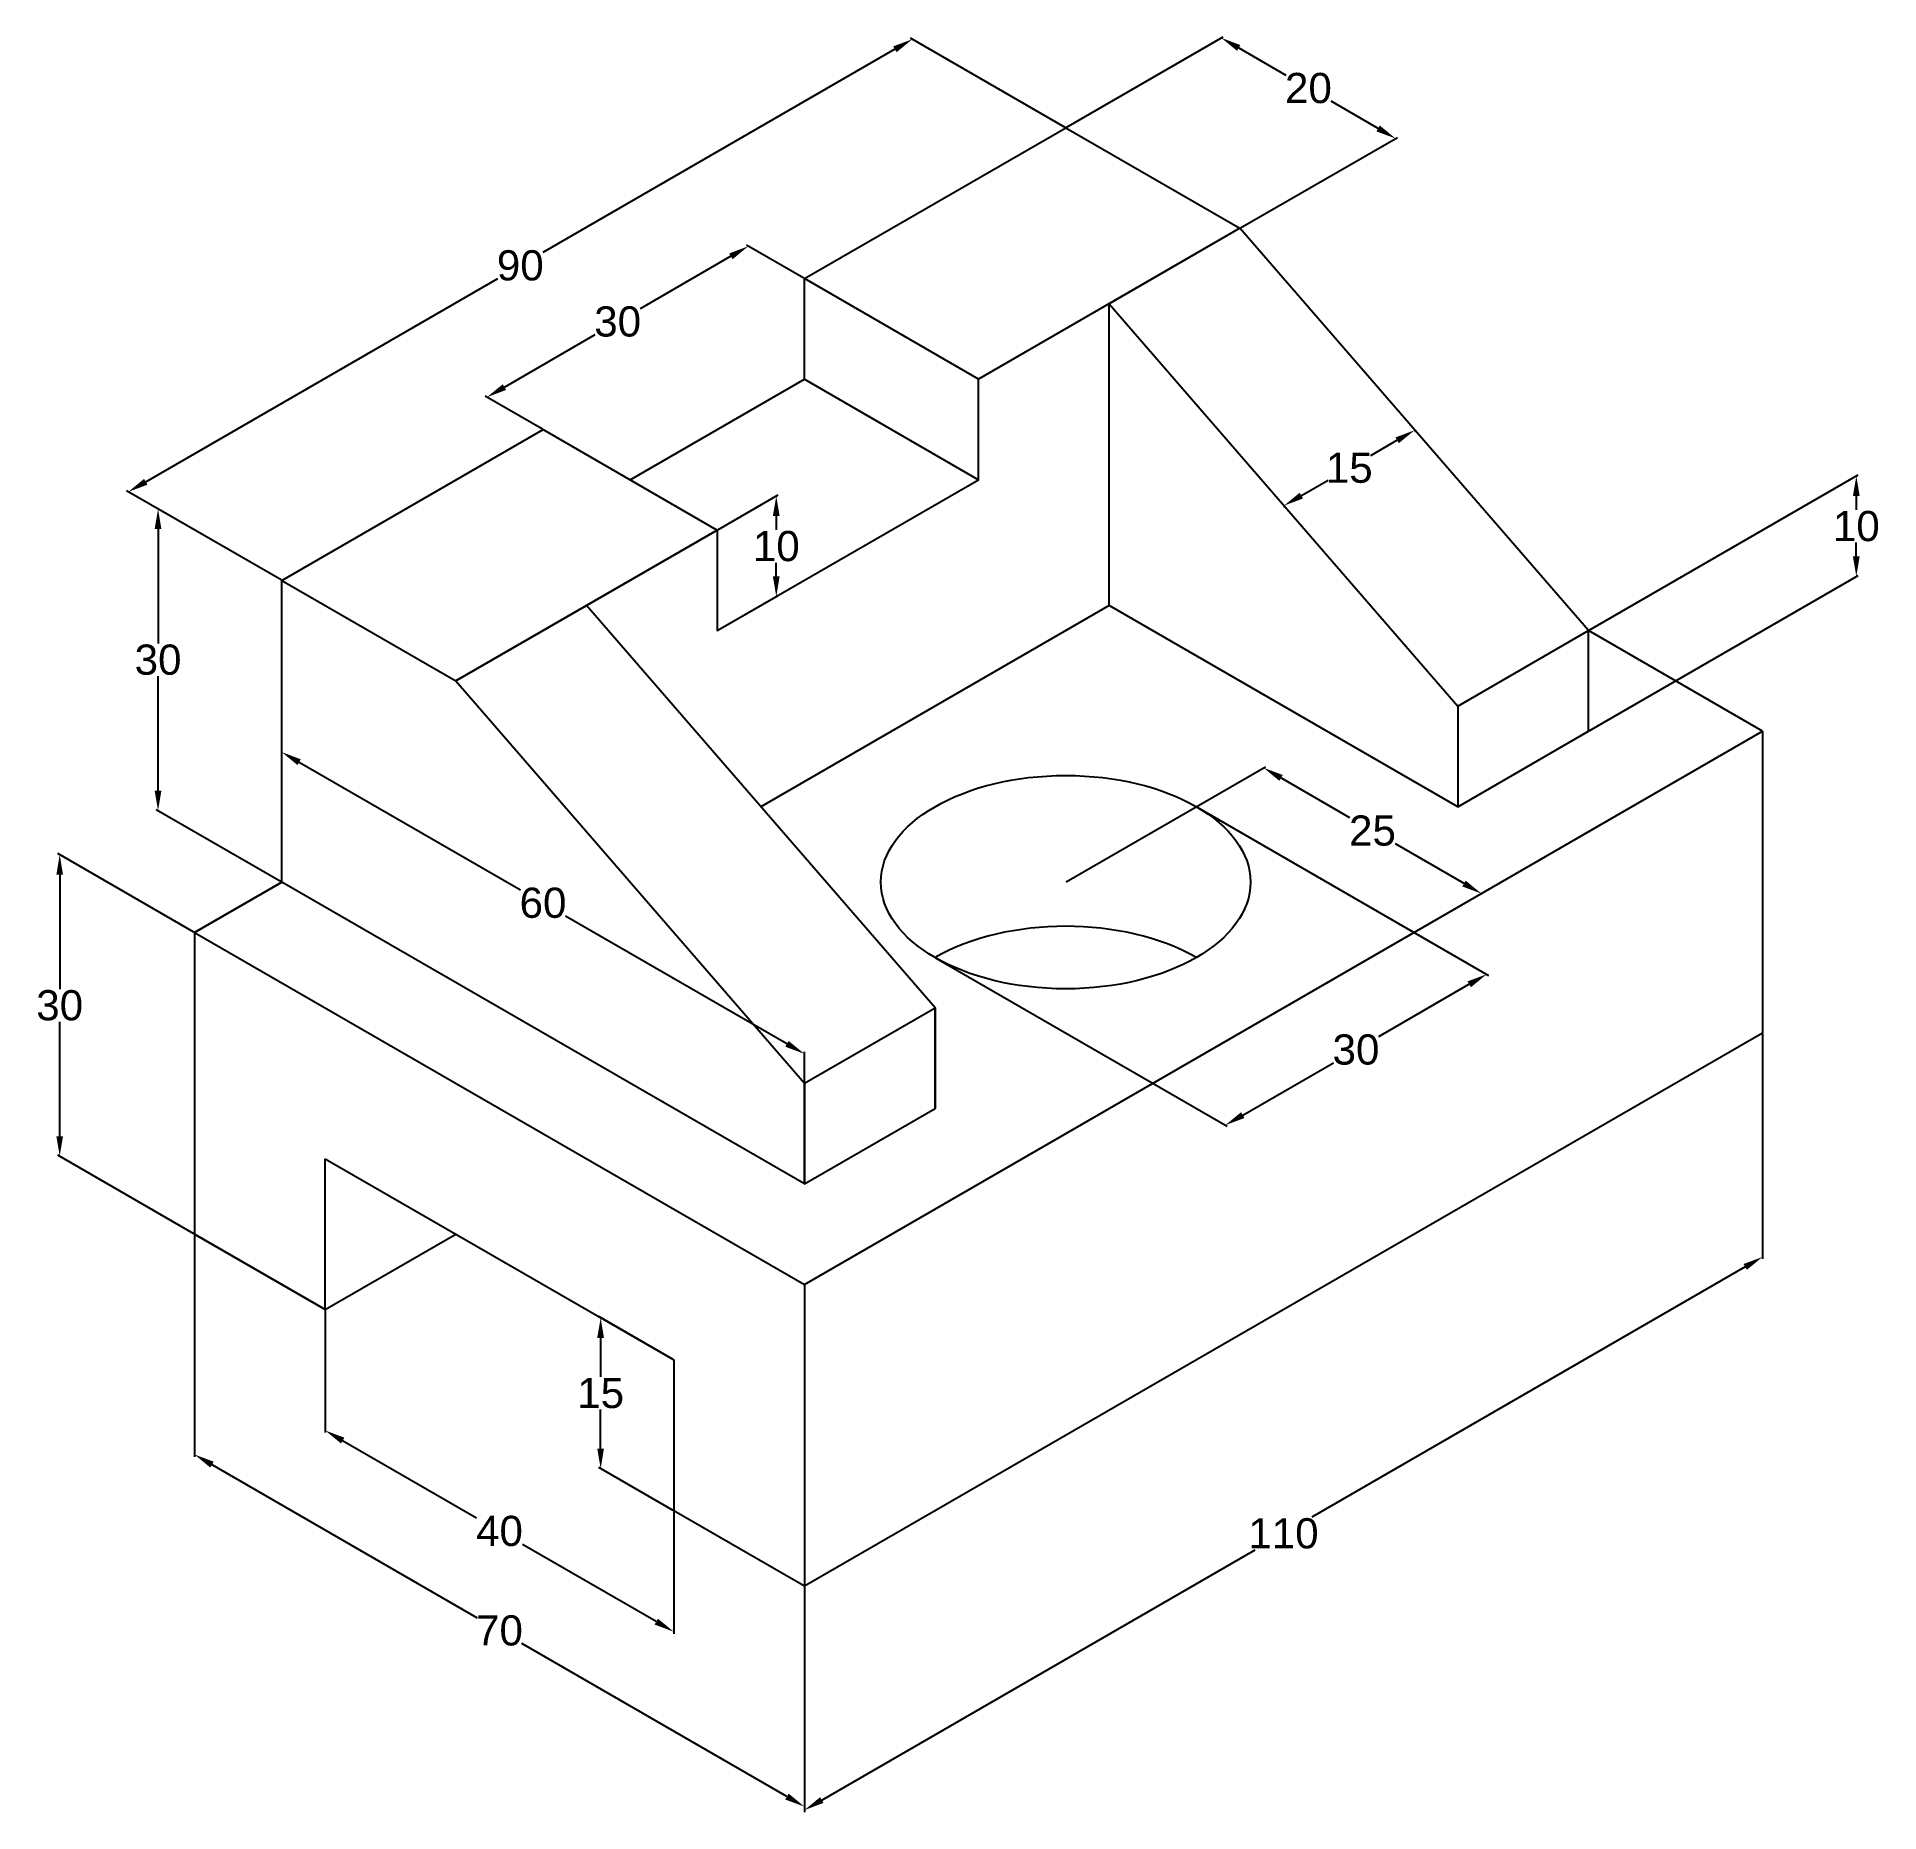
# Model space of a CAD drawing. Header units: inches. Extents: x 143 to 326, y -1 to 176.
import ezdxf

# ---------------------------------------------------------------- set-up
doc = ezdxf.new("R2010")
doc.units = ezdxf.units.IN
doc.header["$MEASUREMENT"] = 0
doc.styles.get("Standard").update_dxf_attribs({"font": 'arial.ttf'})
doc.dimstyles.get("Standard").update_dxf_attribs({"dimtxt": 3, "dimasz": 2, "dimexe": 0.18, "dimexo": 0.0625, "dimgap": 0.09, "dimtad": 0, "dimtih": 1, "dimtoh": 1, "dimdec": 0, "dimzin": 0, "dimdsep": 46, "dimtxsty": 'Standard', "dimcen": 0.09, "dimadec": 0, "dimazin": 0, "dimtfac": 1, "dimtdec": 0, "dimtofl": 0, "dimtmove": 0, "dimatfit": 3, "dimfxl": 1, "dimtolj": 1, "dimtzin": 0, "dimarcsym": 0})

# ---------------------------------------------------------------- blocks, each defined once
blk = doc.blocks.new('obj2.1')
for points in [[(34.64, 40), (51.96, 50), (51.96, 60), (77.94, 75), (95.26, 65), (69.28, 50), (51.96, 60)], [(82.27, 27.5), (82.27, 57.5), (116.91, 17.5), (129.9, 25), (95.26, 65), (82.27, 57.5)], [(51.96, 50), (69.28, 40), (69.28, 50)], [(0, 30), (17.32, 20), (43.3, 35), (17.32, 20), (51.96, -20), (51.96, -30), (0, 0), (0, 30), (25.98, 45), (43.3, 35), (43.3, 25), (69.28, 40)], [(51.96, -20), (64.95, -12.5), (30.31, 27.5), (17.32, 20)], [(116.91, 17.5), (116.91, 7.5), (82.27, 27.5), (47.63, 7.5)], [(116.91, 7.5), (129.9, 15), (129.9, 25)], [(51.96, -30), (64.95, -22.5), (64.95, -12.5), (64.95, -22.5)]]:
    blk.add_lwpolyline(points)
blk = doc.blocks.new('*D3')
at = {"color": 0, "lineweight": -2, "transparency": 16777216}
for p, q in [((228.24, 196.21), (193.24, 176)), ((245.16, 188.45), (229.8, 197.32)), ((153.77, 153.21), (188.77, 173.42)), ((167.22, 143.45), (151.85, 152.32))]:
    blk.add_line(p, q, dxfattribs=at)
at = {"color": 0, "transparency": 16777216}
for points in [[(228.08, 196.5), (228.41, 195.92), (229.98, 197.21)], [(153.6, 153.5), (153.93, 152.92), (152.03, 152.21)]]:
    blk.add_solid(points, dxfattribs=at)
at = {"layer": 'Defpoints', "color": 0, "transparency": 16777216}
for p in [(229.98, 197.21), (245.22, 188.41), (167.28, 143.41)]:
    blk.add_point(p, dxfattribs=at)
at = {"color": 0, "transparency": 16777216, "insert": (191, 174.71), "char_height": 3, "attachment_point": 5}
blk.add_mtext('\\A1;90', dxfattribs=at)
blk = doc.blocks.new('*D4')
at = {"color": 0, "lineweight": -2, "transparency": 16777216}
for p, q in [((314.5, 98.34), (314.5, 75.95)), ((312.77, 75.15), (269.68, 50.28)), ((220.97, 22.15), (264.06, 47.03)), ((219.24, 43.34), (219.24, 20.95))]:
    blk.add_line(p, q, dxfattribs=at)
at = {"color": 0, "transparency": 16777216}
for points in [[(312.61, 75.44), (312.94, 74.87), (314.5, 76.15)], [(220.81, 22.44), (221.14, 21.87), (219.24, 21.15)]]:
    blk.add_solid(points, dxfattribs=at)
at = {"layer": 'Defpoints', "color": 0, "transparency": 16777216}
for p in [(314.5, 98.41), (314.5, 76.15), (219.24, 43.41)]:
    blk.add_point(p, dxfattribs=at)
at = {"color": 0, "transparency": 16777216, "insert": (266.87, 48.65), "char_height": 3, "attachment_point": 5}
blk.add_mtext('\\A1;110', dxfattribs=at)
blk = doc.blocks.new('*D5')
at = {"color": 0, "lineweight": -2, "transparency": 16777216}
for p, q in [((158.56, 108.45), (145.03, 116.26)), ((145.21, 114.15), (145.21, 102.77)), ((145.21, 88.15), (145.21, 99.53)), ((158.56, 78.45), (145.03, 86.26))]:
    blk.add_line(p, q, dxfattribs=at)
at = {"color": 0, "transparency": 16777216}
for points in [[(144.88, 114.15), (145.54, 114.15), (145.21, 116.15)], [(144.88, 88.15), (145.54, 88.15), (145.21, 86.15)]]:
    blk.add_solid(points, dxfattribs=at)
at = {"layer": 'Defpoints', "color": 0, "transparency": 16777216}
for p in [(158.62, 108.41), (145.21, 86.15), (158.62, 78.41)]:
    blk.add_point(p, dxfattribs=at)
at = {"color": 0, "transparency": 16777216, "insert": (145.21, 101.15), "char_height": 3, "attachment_point": 5}
blk.add_mtext('\\A1;30', dxfattribs=at)
blk = doc.blocks.new('*D6')
at = {"color": 0, "lineweight": -2, "transparency": 16777216}
for p, q in [((158.62, 78.34), (158.62, 56.29)), ((160.35, 55.5), (186.71, 40.28)), ((219.24, 43.34), (219.24, 21.29)), ((217.51, 22.5), (191.15, 37.72))]:
    blk.add_line(p, q, dxfattribs=at)
at = {"color": 0, "transparency": 16777216}
for points in [[(160.52, 55.79), (160.18, 55.21), (158.62, 56.5)], [(217.68, 22.79), (217.34, 22.21), (219.24, 21.5)]]:
    blk.add_solid(points, dxfattribs=at)
at = {"layer": 'Defpoints', "color": 0, "transparency": 16777216}
for p in [(158.62, 78.41), (219.24, 43.41), (219.24, 21.5)]:
    blk.add_point(p, dxfattribs=at)
at = {"color": 0, "transparency": 16777216, "insert": (188.93, 39), "char_height": 3, "attachment_point": 5}
blk.add_mtext('\\A1;70', dxfattribs=at)
blk = doc.blocks.new('*D7')
at = {"color": 0, "lineweight": -2, "transparency": 16777216}
for p, q in [((171.61, 70.84), (171.61, 58.68)), ((173.34, 57.89), (186.64, 50.21)), ((206.25, 50.84), (206.25, 38.68)), ((204.52, 39.89), (191.22, 47.57))]:
    blk.add_line(p, q, dxfattribs=at)
at = {"color": 0, "transparency": 16777216}
for points in [[(173.51, 58.18), (173.18, 57.6), (171.61, 58.89)], [(204.69, 40.18), (204.35, 39.6), (206.25, 38.89)]]:
    blk.add_solid(points, dxfattribs=at)
at = {"layer": 'Defpoints', "color": 0, "transparency": 16777216}
for p in [(171.61, 70.91), (206.25, 50.91), (206.25, 38.89)]:
    blk.add_point(p, dxfattribs=at)
at = {"color": 0, "transparency": 16777216, "insert": (188.93, 48.89), "char_height": 3, "attachment_point": 5}
blk.add_mtext('\\A1;40', dxfattribs=at)
blk = doc.blocks.new('*D8')
at = {"color": 0, "lineweight": -2, "transparency": 16777216}
for p, q in [((206.19, 65.95), (198.81, 70.21)), ((198.99, 68.1), (198.99, 64.22)), ((198.99, 57.1), (198.99, 60.98)), ((206.19, 50.95), (198.81, 55.21))]:
    blk.add_line(p, q, dxfattribs=at)
at = {"color": 0, "transparency": 16777216}
for points in [[(198.65, 68.1), (199.32, 68.1), (198.99, 70.1)], [(198.65, 57.1), (199.32, 57.1), (198.99, 55.1)]]:
    blk.add_solid(points, dxfattribs=at)
at = {"layer": 'Defpoints', "color": 0, "transparency": 16777216}
for p in [(206.25, 65.91), (198.99, 55.1), (206.25, 50.91)]:
    blk.add_point(p, dxfattribs=at)
at = {"color": 0, "transparency": 16777216, "insert": (198.99, 62.6), "char_height": 3, "attachment_point": 5}
blk.add_mtext('\\A1;15', dxfattribs=at)
blk = doc.blocks.new('*D9')
at = {"color": 0, "lineweight": -2, "transparency": 16777216}
for p, q in [((167.28, 113.48), (167.28, 126.54)), ((169.01, 125.34), (191.02, 112.63)), ((217.51, 97.34), (195.5, 110.04)), ((219.24, 83.48), (219.24, 96.54))]:
    blk.add_line(p, q, dxfattribs=at)
at = {"color": 0, "transparency": 16777216}
for points in [[(169.18, 125.62), (168.85, 125.05), (167.28, 126.34)], [(217.68, 97.62), (217.34, 97.05), (219.24, 96.34)]]:
    blk.add_solid(points, dxfattribs=at)
at = {"layer": 'Defpoints', "color": 0, "transparency": 16777216}
for p in [(167.28, 113.41), (219.24, 96.34), (219.24, 83.41)]:
    blk.add_point(p, dxfattribs=at)
at = {"color": 0, "transparency": 16777216, "insert": (193.26, 111.34), "char_height": 3, "attachment_point": 5}
blk.add_mtext('\\A1;60', dxfattribs=at)
blk = doc.blocks.new('*D10')
at = {"color": 0, "lineweight": -2, "transparency": 16777216}
for p, q in [((167.22, 143.45), (154.81, 150.61)), ((154.99, 148.51), (154.99, 137.13)), ((154.99, 122.51), (154.99, 133.88)), ((167.22, 113.45), (154.81, 120.61))]:
    blk.add_line(p, q, dxfattribs=at)
at = {"color": 0, "transparency": 16777216}
for points in [[(154.65, 148.51), (155.32, 148.51), (154.99, 150.51)], [(154.65, 122.51), (155.32, 122.51), (154.99, 120.51)]]:
    blk.add_solid(points, dxfattribs=at)
at = {"layer": 'Defpoints', "color": 0, "transparency": 16777216}
for p in [(167.28, 143.41), (154.99, 120.51), (167.28, 113.41)]:
    blk.add_point(p, dxfattribs=at)
at = {"color": 0, "transparency": 16777216, "insert": (154.99, 135.51), "char_height": 3, "attachment_point": 5}
blk.add_mtext('\\A1;30', dxfattribs=at)
blk = doc.blocks.new('*D11')
at = {"color": 0, "lineweight": -2, "transparency": 16777216}
for p, q in [((210.64, 148.45), (216.63, 151.9)), ((216.45, 149.8), (216.45, 148.42)), ((216.45, 143.8), (216.45, 145.17)), ((210.64, 138.45), (216.63, 141.9))]:
    blk.add_line(p, q, dxfattribs=at)
at = {"color": 0, "transparency": 16777216}
for points in [[(216.11, 149.8), (216.78, 149.8), (216.45, 151.8)], [(216.11, 143.8), (216.78, 143.8), (216.45, 141.8)]]:
    blk.add_solid(points, dxfattribs=at)
at = {"layer": 'Defpoints', "color": 0, "transparency": 16777216}
for p in [(210.58, 148.41), (216.45, 141.8), (210.58, 138.41)]:
    blk.add_point(p, dxfattribs=at)
at = {"color": 0, "transparency": 16777216, "insert": (216.45, 146.8), "char_height": 3, "attachment_point": 5}
blk.add_mtext('\\A1;10', dxfattribs=at)
blk = doc.blocks.new('*D12')
at = {"color": 0, "lineweight": -2, "transparency": 16777216}
for p, q in [((279.89, 158.36), (280, 158.18)), ((278.17, 157.34), (275.52, 155.8)), ((268.65, 151.84), (271.3, 153.37)), ((266.9, 150.86), (267.01, 150.68))]:
    blk.add_line(p, q, dxfattribs=at)
at = {"color": 0, "transparency": 16777216}
for points in [[(278.01, 157.62), (278.34, 157.05), (279.91, 158.34)], [(268.48, 152.12), (268.81, 151.55), (266.92, 150.84)]]:
    blk.add_solid(points, dxfattribs=at)
at = {"layer": 'Defpoints', "color": 0, "transparency": 16777216}
for p in [(279.86, 158.41), (279.91, 158.34), (266.87, 150.91)]:
    blk.add_point(p, dxfattribs=at)
at = {"color": 0, "transparency": 16777216, "insert": (273.41, 154.59), "char_height": 3, "attachment_point": 5}
blk.add_mtext('\\A1;15', dxfattribs=at)
blk = doc.blocks.new('*D13')
at = {"color": 0, "lineweight": -2, "transparency": 16777216}
for p, q in [((297.25, 138.45), (324, 153.89)), ((323.82, 151.79), (323.82, 150.41)), ((323.82, 145.79), (323.82, 147.16)), ((297.25, 128.45), (324, 143.89))]:
    blk.add_line(p, q, dxfattribs=at)
at = {"color": 0, "transparency": 16777216}
for points in [[(323.48, 151.79), (324.15, 151.79), (323.82, 153.79)], [(323.48, 145.79), (324.15, 145.79), (323.82, 143.79)]]:
    blk.add_solid(points, dxfattribs=at)
at = {"layer": 'Defpoints', "color": 0, "transparency": 16777216}
for p in [(323.82, 143.79), (297.18, 138.41), (297.18, 128.41)]:
    blk.add_point(p, dxfattribs=at)
at = {"color": 0, "transparency": 16777216, "insert": (323.82, 148.79), "char_height": 3, "attachment_point": 5}
blk.add_mtext('\\A1;10', dxfattribs=at)
blk = doc.blocks.new('*D14')
at = {"color": 0, "lineweight": -2, "transparency": 16777216}
for p, q in [((245.28, 188.45), (260.87, 197.44)), ((262.42, 196.34), (267.09, 193.64)), ((276.28, 188.34), (271.61, 191.04)), ((262.61, 178.45), (278.19, 187.44))]:
    blk.add_line(p, q, dxfattribs=at)
at = {"color": 0, "transparency": 16777216}
for points in [[(262.59, 196.63), (262.26, 196.05), (260.69, 197.34)], [(276.45, 188.63), (276.11, 188.05), (278.01, 187.34)]]:
    blk.add_solid(points, dxfattribs=at)
at = {"layer": 'Defpoints', "color": 0, "transparency": 16777216}
for p in [(245.22, 188.41), (278.01, 187.34), (262.54, 178.41)]:
    blk.add_point(p, dxfattribs=at)
at = {"color": 0, "transparency": 16777216, "insert": (269.35, 192.34), "char_height": 3, "attachment_point": 5}
blk.add_mtext('\\A1;20', dxfattribs=at)
blk = doc.blocks.new('*D15')
at = {"color": 0, "lineweight": -2, "transparency": 16777216}
for p, q in [((245.28, 113.45), (265.08, 124.87)), ((266.63, 123.77), (273.45, 119.83)), ((284.82, 113.27), (278, 117.21)), ((266.94, 100.95), (286.73, 112.37))]:
    blk.add_line(p, q, dxfattribs=at)
at = {"color": 0, "transparency": 16777216}
for points in [[(266.8, 124.06), (266.46, 123.48), (264.9, 124.77)], [(284.98, 113.56), (284.65, 112.98), (286.55, 112.27)]]:
    blk.add_solid(points, dxfattribs=at)
at = {"layer": 'Defpoints', "color": 0, "transparency": 16777216}
for p in [(245.22, 113.41), (286.55, 112.27), (266.87, 100.91)]:
    blk.add_point(p, dxfattribs=at)
at = {"color": 0, "transparency": 16777216, "insert": (275.72, 118.52), "char_height": 3, "attachment_point": 5}
blk.add_mtext('\\A1;25', dxfattribs=at)
blk = doc.blocks.new('*D16')
at = {"color": 0, "lineweight": -2, "transparency": 16777216}
for p, q in [((258.28, 120.87), (287.25, 104.14)), ((232.29, 105.87), (261.27, 89.14)), ((285.34, 103.25), (276.31, 98.04)), ((262.82, 90.25), (271.85, 95.46))]:
    blk.add_line(p, q, dxfattribs=at)
at = {"color": 0, "transparency": 16777216}
for points in [[(285.17, 103.54), (285.51, 102.96), (287.07, 104.25)], [(262.66, 90.54), (262.99, 89.96), (261.09, 89.25)]]:
    blk.add_solid(points, dxfattribs=at)
at = {"layer": 'Defpoints', "color": 0, "transparency": 16777216}
for p in [(258.21, 120.91), (232.23, 105.91), (287.07, 104.25)]:
    blk.add_point(p, dxfattribs=at)
at = {"color": 0, "transparency": 16777216, "insert": (274.08, 96.75), "char_height": 3, "attachment_point": 5}
blk.add_mtext('\\A1;30', dxfattribs=at)
blk = doc.blocks.new('*D17')
at = {"color": 0, "lineweight": -2, "transparency": 16777216}
for p, q in [((219.18, 173.45), (213.49, 176.73)), ((211.94, 175.63), (202.91, 170.41)), ((189.42, 162.63), (198.45, 167.84)), ((193.2, 158.45), (187.51, 161.73))]:
    blk.add_line(p, q, dxfattribs=at)
at = {"color": 0, "transparency": 16777216}
for points in [[(211.77, 175.91), (212.11, 175.34), (213.67, 176.63)], [(189.26, 162.91), (189.59, 162.34), (187.69, 161.63)]]:
    blk.add_solid(points, dxfattribs=at)
at = {"layer": 'Defpoints', "color": 0, "transparency": 16777216}
for p in [(213.67, 176.63), (219.24, 173.41), (193.26, 158.41)]:
    blk.add_point(p, dxfattribs=at)
at = {"color": 0, "transparency": 16777216, "insert": (200.68, 169.13), "char_height": 3, "attachment_point": 5}
blk.add_mtext('\\A1;30', dxfattribs=at)
blk = doc.blocks.new('Object2')
for p, q in [((155.88, 50), (138.56, 60)), ((60.62, -5), (155.88, 50)), ((155.88, 50), (155.88, 20)), ((8.66, 35), (0, 30)), ((0, 30), (8.66, 35)), ((0, 30), (0, 0)), ((0, 30), (60.62, -5)), ((155.88, 20), (60.62, -35)), ((12.99, -7.5), (12.99, 7.5)), ((12.99, 7.5), (47.63, -12.5)), ((12.99, -7.5), (25.98, 0)), ((12.99, -7.5), (0, 0)), ((0, 0), (12.99, -7.5)), ((60.62, -5), (60.62, -35)), ((47.63, -12.5), (47.63, -27.5)), ((60.62, -35), (47.63, -27.5))]:
    blk.add_line(p, q)
blk.add_ellipse((86.6, 35), major_axis=(-18.37, 0), ratio=0.57735)
blk.add_ellipse((86.6, 20), major_axis=(-18.37, 0), ratio=0.57735, start_param=3.926991, end_param=5.497787)
blk.add_blockref('obj2.1', (8.66, 35))
for p1, p2, distance, picture, middle in [((8.66, 65), (86.6, 110), 15.25, '*D3', (32.39, 96.3)), ((86.6, 110), (103.92, 100), 15.47, '*D14', (110.73, 113.93)), ((34.64, 80), (60.62, 95), 5.57, '*D17', (42.06, 90.72)), ((108.25, 72.5), (121.24, 80), -0.09, '*D12', (114.79, 76.18)), ((8.66, 35), (60.62, 5), 11.19, '*D9', (34.64, 32.93)), ((86.6, 35), (108.25, 22.5), 19.68, '*D15', (117.1, 40.11)), ((73.61, 27.5), (99.59, 42.5), -28.86, '*D16', (115.46, 18.34)), ((60.62, -35), (155.88, 20), -19.27, '*D4', (108.25, -29.76)), ((0, 0), (60.62, -35), -18.97, '*D6', (30.31, -39.41)), ((12.99, -7.5), (47.63, -27.5), -10.41, '*D7', (30.31, -29.52))]:
    dim = blk.add_aligned_dim(p1=p1, p2=p2, distance=distance, dimstyle='Standard')
    dim.commit()
    dim.dimension.update_dxf_attribs({"geometry": picture, "text_midpoint": middle, "insert": (-158.62, -78.41)})
for base, p1, p2, picture, middle in [((165.2, 65.38), (138.56, 60), (138.56, 50), '*D13', (165.2, 70.38)), ((57.83, 63.39), (51.96, 70), (51.96, 60), '*D11', (57.83, 68.39)), ((-3.63, 42.1), (8.66, 65), (8.66, 35), '*D10', (-3.63, 57.1)), ((-13.41, 7.74), (0, 30), (0, 0), '*D5', (-13.41, 22.74)), ((40.37, -23.31), (47.63, -12.5), (47.63, -27.5), '*D8', (40.37, -15.81))]:
    dim = blk.add_linear_dim(base=base, p1=p1, p2=p2, angle=90, dimstyle='Standard')
    dim.commit()
    dim.dimension.update_dxf_attribs({"geometry": picture, "text_midpoint": middle, "insert": (-158.62, -78.41)})

msp = doc.modelspace()

# ---------------------------------------------------------------- block references
msp.add_blockref('Object2', (158.62, 56.5))

doc.saveas('drawing.dxf')
